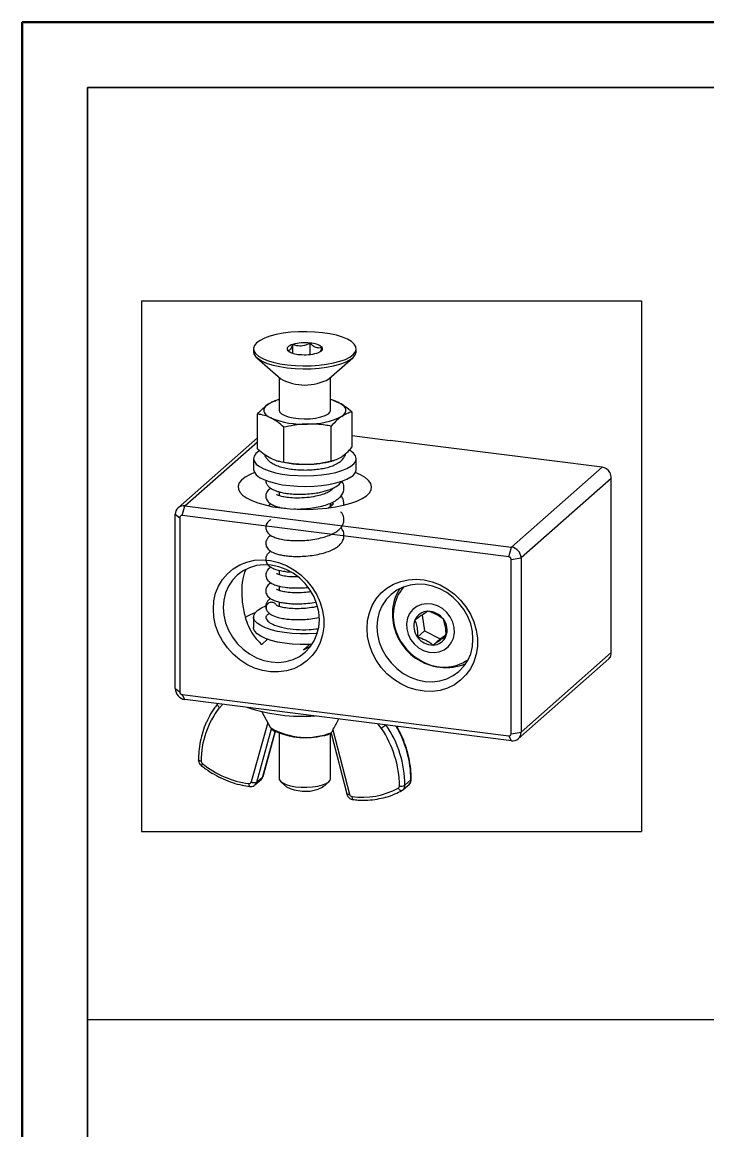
# Model space of a CAD drawing. Header units: millimetres. Extents: x 0 to 279, y 0 to 216.
# Drawn here: x 0 to 66.8, y 108 to 215.9 of the extents above; entities that cross this region are included whole.
import ezdxf

# ---------------------------------------------------------------- set-up
doc = ezdxf.new("R2010")
doc.units = ezdxf.units.MM
doc.layers.add('PAGE_BORDER', color=7, linetype='Continuous')
doc.layers.add('TITLE_BLOCK_BORDER', color=7, linetype='Continuous')

msp = doc.modelspace()

# ---------------------------------------------------------------- linework, layer by layer
at = {"color": 7, "linetype": 'Continuous', "lineweight": 50}
for p, q in [((0, 0), (0, 215.9)), ((0, 215.9), (279.4, 215.9))]:
    msp.add_line(p, q, dxfattribs=at)
at = {"color": 7, "linetype": 'Continuous', "lineweight": 25}
for p, q in [((28.04, 183.55), (28.04, 184.65)), ((22.53, 184.1), (22.53, 183.81)), ((25.84, 183.97), (26.01, 183.8)), ((26.35, 183.68), (26.35, 184.52)), ((32.53, 183.81), (32.53, 184.1)), ((22.85, 183.23), (25.19, 181.16)), ((29.87, 181.16), (32.21, 183.23)), ((25.03, 181.31), (25.03, 178.11)), ((30.03, 178.11), (30.03, 181.31)), ((24.92, 179.12), (24.69, 179.06)), ((30.24, 179.09), (30.14, 179.12)), ((30.24, 179.09), (30.85, 178.85)), ((22.92, 174.35), (22.92, 177.74)), ((32.14, 174.56), (32.14, 177.94)), ((25.49, 173.07), (25.49, 176.46)), ((30.1, 173.18), (30.1, 176.56)), ((22.92, 175.44), (15.18, 168.61)), ((32.14, 175.64), (35.84, 175.17)), ((56.47, 172.57), (35.84, 175.17)), ((22.53, 173.4), (22.53, 172.36)), ((24.82, 173.2), (24.92, 173.17)), ((30.14, 173.17), (30.37, 173.24)), ((32.53, 172.36), (32.53, 173.4)), ((56.47, 172.57), (47.65, 164.79)), ((57.37, 171.48), (48.58, 163.73)), ((57.37, 154.51), (57.37, 171.48)), ((25.03, 170.17), (25.03, 169.79)), ((30.03, 170.28), (30.03, 170.43)), ((30.17, 170.39), (30.06, 170.44)), ((15.58, 167.86), (15.84, 168.8)), ((15.84, 168.8), (47.65, 164.79)), ((25.03, 168.7), (25.03, 168.63)), ((30.03, 168.74), (30.03, 169.08)), ((14.91, 167.98), (15.34, 167.65)), ((14.91, 151.01), (14.91, 167.98)), ((15.34, 167.65), (15.34, 150.68)), ((47.38, 163.85), (15.58, 167.86)), ((47.38, 163.85), (47.65, 164.79)), ((47.61, 163.59), (48.58, 163.73)), ((47.61, 146.62), (47.61, 163.59)), ((48.58, 163.73), (48.58, 146.76)), ((25.03, 162.55), (25.03, 162.1)), ((25.03, 161.01), (25.03, 160.56)), ((25, 159.01), (25.03, 159.03)), ((25.03, 159.45), (25.03, 159)), ((22.53, 157.99), (22.53, 156.95)), ((38.94, 158.17), (39.18, 156.63)), ((39.18, 156.63), (38.5, 156.03)), ((39.18, 156.63), (40.69, 155.85)), ((23.9, 155.81), (23.33, 155.3)), ((40.69, 155.85), (40.01, 155.25)), ((40.69, 155.85), (41.27, 156.25)), ((27.4, 154.79), (27.98, 155.29)), ((27.4, 154.79), (28.09, 155.15)), ((57.37, 154.51), (48.58, 146.76)), ((48.31, 146.13), (57.13, 153.91)), ((14.91, 151.01), (15.34, 150.68)), ((15.58, 150.42), (47.38, 146.41)), ((15.84, 149.95), (15.58, 150.42)), ((47.65, 145.94), (15.84, 149.95)), ((23.34, 148.75), (24.15, 147.26)), ((23.45, 142.46), (24.65, 146.81)), ((30.25, 146.99), (31.86, 140.72)), ((25.03, 146.66), (25.03, 142.24)), ((30.03, 142.24), (30.03, 146.64)), ((30.09, 146.66), (31.61, 140.75)), ((47.65, 145.94), (47.38, 146.41)), ((47.61, 146.62), (48.58, 146.76)), ((22.66, 141.62), (22.67, 141.63)), ((22.67, 141.63), (23.26, 142.15)), ((23.43, 142.42), (22.84, 141.9)), ((25.19, 141.94), (25.75, 141.45)), ((29.31, 141.45), (29.87, 141.94)), ((37.08, 141.16), (37.67, 141.68)), ((37.86, 142.12), (37.27, 141.6))]:
    msp.add_line(p, q, dxfattribs=at)
at = {"color": 8, "linetype": 'Continuous', "lineweight": 25}
for p, q in [((15.84, 168.8), (22.92, 175.05)), ((23.91, 147.71), (22.31, 141.92)), ((22.84, 141.9), (24.27, 147.1)), ((24.64, 146.82), (23.43, 142.42))]:
    msp.add_line(p, q, dxfattribs=at)
at = {"color": 7, "linetype": 'Continuous', "lineweight": 25, "flags": 128}
for points in [[(24.12, 185.32), (23.59, 185.12), (23.16, 184.91), (22.83, 184.67), (22.62, 184.42), (22.53, 184.16), (22.57, 183.9), (22.72, 183.64), (23, 183.39), (23.38, 183.17), (23.87, 182.96), (24.45, 182.79), (25.1, 182.64), (25.82, 182.53), (26.57, 182.46), (27.35, 182.43), (28.14, 182.44), (28.91, 182.5), (29.64, 182.59), (30.32, 182.72), (30.94, 182.88), (31.47, 183.07), (31.9, 183.29), (32.23, 183.53), (32.44, 183.78), (32.53, 184.04), (32.49, 184.3), (32.34, 184.56), (32.06, 184.8), (31.68, 185.03), (31.19, 185.23), (30.61, 185.41), (29.96, 185.55), (29.24, 185.66), (28.49, 185.73), (27.71, 185.76), (26.92, 185.75), (26.16, 185.7), (25.42, 185.61), (24.74, 185.48), (24.12, 185.32)], [(22.53, 183.81), (22.57, 183.61), (22.72, 183.36), (23, 183.11), (23.38, 182.88), (23.87, 182.68), (24.45, 182.5), (25.1, 182.36), (25.82, 182.25), (26.57, 182.18), (27.35, 182.15), (28.14, 182.16), (28.91, 182.21), (29.64, 182.3), (30.32, 182.43), (30.94, 182.6), (31.47, 182.79), (31.9, 183.01), (32.23, 183.24), (32.44, 183.5), (32.53, 183.76), (32.53, 183.81)], [(26.35, 184.52), (26.19, 184.47), (26.06, 184.4), (25.96, 184.34), (25.87, 184.27), (25.82, 184.19), (25.8, 184.12), (25.81, 184.04), (25.84, 183.97)], [(28.71, 183.68), (28.87, 183.73), (29, 183.79), (29.11, 183.86), (29.19, 183.93), (29.24, 184), (29.26, 184.08), (29.25, 184.15), (29.22, 184.23)], [(23.94, 178.7), (23.74, 178.54), (23.61, 178.37), (23.54, 178.2), (23.54, 178.02), (23.61, 177.85), (23.74, 177.68), (23.95, 177.52), (24.21, 177.37)], [(31.12, 177.52), (31.32, 177.68), (31.45, 177.85), (31.52, 178.03), (31.52, 178.2), (31.45, 178.37), (31.32, 178.54), (31.12, 178.7), (30.85, 178.85)], [(25.03, 178.11), (25.07, 177.96), (25.24, 177.78), (25.52, 177.62), (25.91, 177.48), (26.38, 177.37), (26.91, 177.3), (27.47, 177.28), (28.04, 177.29), (28.58, 177.35)], [(28.58, 177.35), (29.09, 177.46), (29.51, 177.6), (29.82, 177.77), (29.99, 177.97), (30.03, 178.11)], [(23.12, 174.18), (23.04, 174.13), (22.75, 173.89), (22.58, 173.63), (22.53, 173.37), (22.61, 173.11), (22.8, 172.86), (23.11, 172.62), (23.53, 172.4), (24.05, 172.2), (24.66, 172.03), (25.33, 171.9), (26.06, 171.8), (26.83, 171.75), (27.61, 171.73), (28.39, 171.76), (29.15, 171.82), (29.87, 171.92), (30.54, 172.06), (31.12, 172.24), (31.62, 172.44), (32.02, 172.66), (32.02, 172.66)], [(32.02, 172.66), (32.31, 172.91), (32.48, 173.16), (32.53, 173.42), (32.46, 173.68), (32.26, 173.94), (31.95, 174.18), (31.85, 174.23)], [(22.62, 172.05), (22.19, 171.86), (21.72, 171.6), (21.37, 171.32), (21.14, 171.03), (21.04, 170.73), (21.06, 170.43), (21.2, 170.13), (21.47, 169.84), (21.86, 169.57), (22.36, 169.31), (22.96, 169.09), (23.65, 168.89), (24.41, 168.72), (25.23, 168.6)], [(22.53, 172.36), (22.53, 172.33), (22.61, 172.07), (22.8, 171.82), (23.11, 171.58), (23.53, 171.36), (24.05, 171.16), (24.66, 171), (25.33, 170.86), (26.06, 170.77), (26.83, 170.71), (27.61, 170.69), (28.39, 170.72), (29.15, 170.78), (29.87, 170.89), (30.54, 171.03), (31.12, 171.2), (31.62, 171.4), (32.02, 171.63)], [(25.23, 168.6), (26.1, 168.51), (27, 168.47), (27.9, 168.46), (28.8, 168.5), (29.68, 168.58), (30.51, 168.7), (31.29, 168.86), (31.99, 169.05), (32.6, 169.27), (33.12, 169.52), (33.53, 169.79), (33.82, 170.08), (33.99, 170.37), (34.03, 170.67), (33.95, 170.98), (33.74, 171.27), (33.41, 171.55), (32.96, 171.81), (32.44, 172.05)], [(18.62, 158.76), (18.67, 159.54), (18.84, 160.29), (19.13, 160.99), (19.51, 161.64), (19.99, 162.2), (20.55, 162.68), (21.19, 163.06), (21.89, 163.33), (22.63, 163.5), (23.41, 163.54), (24.19, 163.47), (24.97, 163.29), (25.73, 162.99), (26.45, 162.59), (27.12, 162.09), (27.73, 161.51), (28.25, 160.86), (28.69, 160.14), (29.02, 159.38), (29.25, 158.6), (29.36, 157.8), (29.36, 157.01), (29.25, 156.24), (29.02, 155.51), (28.69, 154.83), (28.25, 154.23), (27.73, 153.71), (27.12, 153.28), (26.45, 152.95), (25.73, 152.73), (24.97, 152.63), (24.19, 152.64), (23.41, 152.76), (22.63, 153.01), (21.89, 153.35), (21.19, 153.8), (20.55, 154.35), (19.99, 154.97), (19.51, 155.65), (19.13, 156.39), (18.84, 157.17), (18.67, 157.96), (18.62, 158.76)], [(19.58, 158.9), (19.64, 158.16), (19.81, 157.42), (20.09, 156.7), (20.48, 156.02), (20.95, 155.4), (21.51, 154.85), (22.14, 154.38), (22.81, 154.01), (23.53, 153.75), (24.26, 153.6), (24.99, 153.56), (25.71, 153.65), (26.38, 153.85), (27.01, 154.15), (27.57, 154.56), (28.04, 155.07), (28.43, 155.65), (28.71, 156.3), (28.88, 156.99), (28.94, 157.72), (28.88, 158.47), (28.71, 159.21), (28.43, 159.93), (28.04, 160.61), (27.57, 161.23), (27.01, 161.78), (26.38, 162.25), (25.71, 162.61), (24.99, 162.88), (24.26, 163.03), (23.53, 163.06), (22.81, 162.98), (22.14, 162.78), (21.51, 162.47), (20.95, 162.06), (20.48, 161.56), (20.09, 160.98), (19.81, 160.33), (19.64, 159.63), (19.58, 158.9)], [(33.58, 156.87), (33.64, 157.65), (33.81, 158.4), (34.09, 159.11), (34.48, 159.75), (34.96, 160.32), (35.52, 160.79), (36.16, 161.17), (36.86, 161.45), (37.6, 161.61), (38.37, 161.66), (39.16, 161.59), (39.94, 161.4), (40.7, 161.11), (41.42, 160.7), (42.09, 160.21), (42.69, 159.63), (43.22, 158.97), (43.65, 158.26), (43.99, 157.5), (44.21, 156.71), (44.33, 155.91), (44.33, 155.12), (44.21, 154.35), (43.99, 153.62), (43.65, 152.95), (43.22, 152.34), (42.69, 151.82), (42.09, 151.39), (41.42, 151.06), (40.7, 150.84), (39.94, 150.74), (39.16, 150.75), (38.37, 150.88), (37.6, 151.12), (36.86, 151.47), (36.16, 151.92), (35.52, 152.46), (34.96, 153.08), (34.48, 153.77), (34.09, 154.51), (33.81, 155.28), (33.64, 156.07), (33.58, 156.87)], [(34.55, 157.02), (34.61, 156.27), (34.78, 155.53), (35.06, 154.81), (35.44, 154.13), (35.92, 153.51), (36.48, 152.96), (37.1, 152.49), (37.78, 152.13), (38.5, 151.86), (39.23, 151.71), (39.96, 151.68), (40.67, 151.76), (41.35, 151.96), (41.98, 152.27), (42.53, 152.68), (43.01, 153.18), (43.39, 153.76), (43.68, 154.41), (43.85, 155.11), (43.9, 155.84), (43.85, 156.58), (43.68, 157.32), (43.39, 158.04), (43.01, 158.72), (42.53, 159.34), (41.98, 159.89), (41.35, 160.36), (40.67, 160.73), (39.96, 160.99), (39.23, 161.14), (38.5, 161.18), (37.78, 161.09), (37.1, 160.9), (36.48, 160.59), (35.92, 160.18), (35.44, 159.67), (35.06, 159.09), (34.78, 158.44), (34.61, 157.75), (34.55, 157.02)], [(28.73, 156.37), (28.64, 156.37), (27.86, 156.33), (27.08, 156.33), (26.3, 156.38), (25.56, 156.46), (24.87, 156.58), (24.24, 156.74), (23.69, 156.93), (23.24, 157.14), (22.89, 157.37), (22.65, 157.62), (22.54, 157.88), (22.55, 158.14), (22.68, 158.4), (22.94, 158.65), (23.3, 158.88), (23.72, 159.07)], [(42.07, 156.97), (41.93, 157.49), (41.68, 157.99), (41.34, 158.43), (40.92, 158.8), (40.44, 159.07), (39.92, 159.23), (39.4, 159.27), (38.89, 159.19), (38.43, 159), (38.04, 158.71), (37.73, 158.32), (37.52, 157.86), (37.42, 157.35), (37.45, 156.82), (37.58, 156.3), (37.83, 155.8), (38.17, 155.36), (38.6, 154.99), (39.08, 154.72), (39.59, 154.56), (40.12, 154.52), (40.62, 154.6), (41.08, 154.79), (41.48, 155.08), (41.79, 155.47), (42, 155.93), (42.09, 156.44), (42.07, 156.97)], [(28.22, 155.3), (27.86, 155.29), (27.08, 155.29), (26.3, 155.34), (25.56, 155.42), (24.87, 155.54), (24.24, 155.7), (23.69, 155.89), (23.24, 156.1), (22.89, 156.34), (22.65, 156.59), (22.54, 156.84), (22.53, 156.95)], [(57.13, 153.91), (57.17, 153.95), (57.24, 154.03)], [(24.15, 147.26), (24.16, 147.25), (24.2, 147.19)], [(25.03, 142.24), (25.04, 142.17), (25.14, 141.99), (25.37, 141.82), (25.7, 141.67), (26.13, 141.55), (26.62, 141.46), (27.16, 141.41), (27.72, 141.41), (28.27, 141.44), (28.78, 141.52), (29.23, 141.63)], [(29.31, 141.45), (29.14, 141.34), (28.83, 141.21)], [(29.23, 141.63), (29.6, 141.77), (29.86, 141.93), (30, 142.11), (30.03, 142.24)], [(36.62, 141.32), (36.67, 141.25), (36.72, 141.19), (36.77, 141.14), (36.82, 141.1), (36.87, 141.08), (36.91, 141.07), (36.95, 141.07), (36.99, 141.09)], [(37.09, 141.17), (37.05, 141.13), (36.99, 141.09)]]:
    msp.add_lwpolyline(points, dxfattribs=at)
at = {"color": 8, "linetype": 'Continuous', "lineweight": 25, "flags": 128}
for points in [[(19.22, 149.15), (19.16, 149.21), (19.11, 149.27), (19.07, 149.33), (19.04, 149.38), (19.02, 149.44), (19.02, 149.48), (19.03, 149.52), (19.04, 149.54)], [(19.22, 149.15), (19.51, 149.47), (19.52, 149.48)], [(34.96, 147.17), (34.66, 147.56), (34.65, 147.58)], [(17.44, 143.95), (17.37, 143.96), (17.3, 143.98), (17.25, 144), (17.21, 144.02), (17.18, 144.05), (17.17, 144.07), (17.17, 144.08)], [(22.06, 141.76), (22.07, 141.69), (22.07, 141.62), (22.09, 141.56), (22.11, 141.52), (22.13, 141.49), (22.15, 141.48), (22.16, 141.48)], [(23.43, 142.42), (23.45, 142.45), (23.45, 142.46)], [(37.86, 142.12), (37.88, 142.15), (37.89, 142.17)], [(31.86, 140.72), (31.79, 140.71), (31.73, 140.71), (31.68, 140.71), (31.64, 140.72), (31.62, 140.73), (31.61, 140.75)], [(32.11, 140.49), (32.12, 140.42), (32.13, 140.35), (32.14, 140.3), (32.16, 140.25), (32.18, 140.23), (32.2, 140.21), (32.21, 140.21)]]:
    msp.add_lwpolyline(points, dxfattribs=at)
at = {"color": 7, "linetype": 'Continuous', "lineweight": 25}
for centre, radius, start, end in [((27.53, 180.17), 4.51, 83.5627, 105.2086), ((28.06, 182.84), 1.81, 49.9874, 90.6187), ((27, 185.35), 1.81, 229.9874, 270.6187), ((27.53, 188.03), 4.51, 263.5627, 285.2086), ((27.53, 185.48), 4.91, 241.5349, 298.4651), ((25.94, 175.43), 3.83, 103.6875, 121.4245), ((28.88, 174.69), 4.61, 64.6003, 75.5104), ((27.32, 185.11), 8.35, 248.1071, 273.2815), ((28.02, 183.6), 6.82, 268.1299, 297.0493), ((27.45, 182.81), 9.96, 255.3122, 272.0066), ((27.71, 182.24), 9.39, 270.5405, 284.9971), ((31.59, 172.47), 0.951, 297.2778, 353.1791), ((56.31, 171.5), 1.09, 31.3817, 81.8231), ((15.72, 168), 0.814, 81.3986, 181.4206), ((15.55, 167.66), 0.203, 81.3986, 181.4206), ((47.49, 163.71), 1.09, 1.0587, 81.7605), ((47.34, 163.58), 0.273, 1.0587, 81.7605), ((40.43, 158.12), 4.3, 139.3998, 201.6319), ((40.34, 158.39), 4.28, 146.6551, 180.6039), ((24.41, 153.66), 5.04, 110.0348, 122.1571), ((41.26, 158.26), 5.2, 179.1491, 291.9365), ((39.87, 157.08), 1.73, 159.8348, 217.3925), ((39.53, 157.16), 1.38, 90.8408, 158.0399), ((39.52, 156.71), 1.83, 35.0909, 90.3236), ((39.65, 156.71), 1.73, 339.8348, 37.3925), ((41.4, 158.35), 5.29, 200.0268, 242.7924), ((40, 157.08), 1.83, 215.0909, 270.3236), ((39.99, 156.63), 1.38, 270.8408, 338.0399), ((41.06, 157.32), 4.22, 240.5255, 304.0813), ((16, 151.03), 1.09, 181.0587, 261.7605), ((15.62, 150.69), 0.273, 181.0587, 261.7605), ((25.66, 144.05), 8.22, 141.6066, 180.6891), ((27.36, 165.91), 17.6, 251.8428, 273.7957), ((26.55, 141.42), 10.19, 0.5558, 34.3499), ((26.65, 141.5), 10.63, 0.5558, 34.3499), ((27.58, 153.72), 7.48, 247.9796, 283.1868), ((47.41, 146.61), 0.203, 261.3986, 1.4206), ((47.77, 146.74), 0.814, 261.3986, 1.4206), ((17.74, 143.95), 0.302, 181.0005, 231.6392), ((23.27, 150.71), 9.03, 230.741, 262.3242), ((22.1, 141.98), 0.225, 261.1765, 344.6619), ((22.6, 142.47), 0.612, 242.5696, 293.2347), ((27.57, 144.99), 3.98, 242.7728, 288.308), ((36.51, 141.51), 0.227, 299.7294, 1.3293), ((36.89, 142.32), 0.82, 259.2261, 297.8883), ((32.16, 140.8), 0.305, 194.4541, 261.6106), ((33.11, 147.8), 7.37, 262.2127, 298.4348)]:
    msp.add_arc(centre, radius, start, end, dxfattribs=at)
at = {"color": 8, "linetype": 'Continuous', "lineweight": 25}
for centre, radius, start, end in [((27.66, 153.15), 6.89, 239.8597, 291.086), ((32.62, 150.99), 4.48, 301.4765, 308.4481), ((27.3, 142.03), 10.56, 0.5036, 30.2945), ((17.9, 143.38), 0.483, 136.0961, 163.1111), ((22.3, 142.05), 0.556, 311.5893, 345.0302), ((22.89, 142.57), 0.556, 311.5893, 345.0302), ((36.7, 141.59), 0.575, 313.0498, 1.1492), ((37.28, 142.11), 0.581, 312.233, 0.9027)]:
    msp.add_arc(centre, radius, start, end, dxfattribs=at)
at = {"color": 7, "linetype": 'Continuous', "lineweight": 25}
for centre, start_param, end_param in [((56.64, 171.78), 4.147684, 4.745094), ((56.64, 154.81), 3.550273, 4.147684)]:
    msp.add_ellipse(centre, major_axis=(-0.391, 0.956), ratio=0.646291, start_param=start_param, end_param=end_param, dxfattribs=at)
for points, knots in [([(28.04, 184.65), (27.8, 184.53), (27.38, 184.34), (26.78, 184.36), (26.48, 184.47), (26.35, 184.52)], [0, 0, 0, 0, 0.4391165, 0.7513669, 1, 1, 1, 1]), ([(29.22, 184.23), (29.15, 184.21), (28.96, 184.15), (28.62, 184.19), (28.28, 184.41), (28.1, 184.59), (28.04, 184.65)], [0, 0, 0, 0, 0.180942, 0.506293, 0.843975, 1, 1, 1, 1]), ([(26.35, 184.52), (26.28, 184.34), (26.15, 184.04), (25.97, 183.92), (25.88, 183.95), (25.84, 183.97)], [0, 0, 0, 0, 0.4391165, 0.7513669, 1, 1, 1, 1]), ([(29.01, 183.82), (29.04, 183.85), (29.11, 183.94), (29.18, 184.12), (29.22, 184.23)], [0, 0, 0, 0, 0.394371, 1, 1, 1, 1]), ([(22.92, 177.74), (23.09, 177.93), (23.42, 178.31), (23.77, 178.57), (23.94, 178.7)], [0, 0, 0, 0, 0.49696, 1, 1, 1, 1]), ([(23.94, 178.7), (24.1, 178.8), (24.35, 178.96), (24.6, 179.02), (24.69, 179.04)], [0, 0, 0, 0, 0.625589, 1, 1, 1, 1]), ([(30.85, 178.85), (31.05, 178.74), (31.49, 178.5), (31.91, 178.14), (32.14, 177.94)], [0, 0, 0, 0, 0.461748, 1, 1, 1, 1]), ([(24.21, 177.37), (24.01, 177.46), (23.57, 177.65), (23.15, 177.7), (22.92, 177.74)], [0, 0, 0, 0, 0.461748, 1, 1, 1, 1]), ([(25.49, 176.46), (25.28, 176.64), (24.86, 177), (24.43, 177.25), (24.21, 177.37)], [0, 0, 0, 0, 0.49696, 1, 1, 1, 1]), ([(31.12, 177.52), (30.96, 177.4), (30.62, 177.15), (30.28, 176.76), (30.1, 176.56)], [0, 0, 0, 0, 0.461748, 1, 1, 1, 1]), ([(32.14, 177.94), (31.97, 177.9), (31.64, 177.83), (31.29, 177.63), (31.12, 177.52)], [0, 0, 0, 0, 0.49696, 1, 1, 1, 1]), ([(27.8, 176.78), (27.33, 176.75), (26.56, 176.7), (25.8, 176.53), (25.49, 176.46)], [0, 0, 0, 0, 0.598328, 1, 1, 1, 1]), ([(30.1, 176.56), (29.91, 176.6), (29.15, 176.74), (28.38, 176.76), (27.8, 176.78)], [0, 0, 0, 0, 0.254987, 1, 1, 1, 1]), ([(22.92, 174.35), (23.13, 174.17), (23.56, 173.81), (23.99, 173.56), (24.21, 173.44)], [0, 0, 0, 0, 0.49696, 1, 1, 1, 1]), ([(23.6, 173.81), (23.63, 173.73), (23.7, 173.54), (23.9, 173.29), (24.17, 173.05), (24.54, 172.83), (25.01, 172.64), (25.56, 172.49), (26.16, 172.38), (26.79, 172.31), (27.44, 172.29), (28.08, 172.3), (28.71, 172.36), (29.31, 172.45), (29.87, 172.58), (30.38, 172.76), (30.8, 172.99), (31.13, 173.24), (31.35, 173.53), (31.48, 173.76), (31.49, 173.88), (31.49, 173.89)], [0, 0, 0, 0, 0.03259, 0.075344, 0.122419, 0.177515, 0.240964, 0.304839, 0.366439, 0.426608, 0.48607, 0.545311, 0.604681, 0.664512, 0.725352, 0.788082, 0.854232, 0.907773, 0.953597, 0.996229, 1, 1, 1, 1]), ([(31.12, 173.59), (31.28, 173.71), (31.62, 173.97), (31.96, 174.35), (32.14, 174.56)], [0, 0, 0, 0, 0.461748, 1, 1, 1, 1]), ([(24.21, 173.44), (24.41, 173.35), (24.84, 173.16), (25.26, 173.1), (25.49, 173.07)], [0, 0, 0, 0, 0.461748, 1, 1, 1, 1]), ([(25.49, 173.07), (25.8, 173.02), (26.56, 172.88), (27.33, 172.86), (27.8, 172.85)], [0, 0, 0, 0, 0.401672, 1, 1, 1, 1]), ([(27.8, 172.85), (28.09, 172.87), (28.66, 172.9), (29.33, 173.01), (29.81, 173.11), (30.01, 173.15), (30.1, 173.18)], [0, 0, 0, 0, 0.370945, 0.745202, 0.872566, 1, 1, 1, 1]), ([(30.1, 173.18), (30.27, 173.21), (30.6, 173.29), (30.95, 173.49), (31.12, 173.59)], [0, 0, 0, 0, 0.49696, 1, 1, 1, 1]), ([(23.82, 170.93), (23.81, 170.96), (23.76, 171.03), (23.74, 171.16), (23.76, 171.25), (23.76, 171.29)], [0, 0, 0, 0, 0.2642755, 0.7150181, 1, 1, 1, 1]), ([(23.82, 170.93), (23.88, 170.84), (23.99, 170.66), (24.3, 170.45), (24.62, 170.3), (24.95, 170.19), (25.26, 170.11), (25.58, 170.04), (26.01, 169.98), (26.61, 169.93), (27.38, 169.93), (28.14, 169.98), (28.78, 170.07), (29.3, 170.19), (29.77, 170.32), (30.25, 170.51), (30.68, 170.75), (30.97, 170.98), (31.08, 171.14), (31.12, 171.19)], [0, 0, 0, 0, 0.074596, 0.139919, 0.194489, 0.238347, 0.281062, 0.315775, 0.356241, 0.427913, 0.51248, 0.592852, 0.659934, 0.713782, 0.767219, 0.830647, 0.90356, 0.971169, 1, 1, 1, 1]), ([(26.46, 168.51), (26.56, 168.5), (26.89, 168.49), (27.5, 168.51), (28.27, 168.59), (29.02, 168.73), (29.7, 168.92), (30.28, 169.16), (30.73, 169.44), (31.08, 169.77), (31.32, 170.19), (31.36, 170.67), (31.26, 171.03), (31.13, 171.18), (31.12, 171.19)], [0, 0, 0, 0, 0.040799, 0.131561, 0.229731, 0.330708, 0.428342, 0.522896, 0.614695, 0.703939, 0.792681, 0.889609, 0.988071, 1, 1, 1, 1]), ([(24.21, 170.53), (24.16, 170.49), (24.03, 170.41), (23.87, 170.24), (23.76, 170.03), (23.71, 169.81), (23.74, 169.5), (23.94, 169.18), (24.26, 168.95), (24.77, 168.73), (25.26, 168.61), (25.65, 168.57), (25.67, 168.57)], [0, 0, 0, 0, 0.066869, 0.147064, 0.226711, 0.282394, 0.351222, 0.493469, 0.627195, 0.753558, 0.983161, 1, 1, 1, 1]), ([(30.27, 170.54), (30.27, 170.53), (30.28, 170.52), (30.27, 170.52), (30.23, 170.44), (30.08, 170.3), (29.79, 170.12), (29.35, 169.93), (28.73, 169.76), (27.92, 169.61), (27, 169.55), (26.15, 169.57), (25.5, 169.66), (25.1, 169.76), (24.88, 169.84), (24.78, 169.89), (24.76, 169.91), (24.76, 169.9), (24.76, 169.9)], [0, 0, 0, 0, 0.005754, 0.0533, 0.115958, 0.180681, 0.243316, 0.313858, 0.396622, 0.491595, 0.598514, 0.707342, 0.79784, 0.869249, 0.921659, 0.956879, 0.995749, 1, 1, 1, 1]), ([(31.32, 168.89), (31.32, 169.04), (31.32, 169.35), (31.17, 169.65), (31.04, 169.76), (31.04, 169.77)], [0, 0, 0, 0, 0.485068, 0.9969003, 1, 1, 1, 1]), ([(24.23, 169), (24.21, 168.99), (24.12, 168.94), (24.04, 168.87), (23.99, 168.82)], [0, 0, 0, 0, 0.210019, 1, 1, 1, 1]), ([(30.17, 169.13), (30.19, 169.12), (30.25, 169.07), (30.27, 169.02), (30.28, 168.99), (30.27, 168.99), (30.26, 168.94), (30.15, 168.82), (30, 168.7), (29.86, 168.63), (29.83, 168.62)], [0, 0, 0, 0, 0.059711, 0.189372, 0.311822, 0.435406, 0.596568, 0.782792, 0.962071, 1, 1, 1, 1]), ([(30.17, 168.86), (30.17, 168.86), (30.13, 168.88), (30.08, 168.9), (30.03, 168.92)], [0, 0, 0, 0, 0.128596, 1, 1, 1, 1]), ([(24.23, 167.46), (24.18, 167.43), (24.06, 167.36), (23.9, 167.2), (23.74, 166.95), (23.69, 166.56), (23.88, 166.16), (24.2, 165.91), (24.57, 165.73), (25.15, 165.56), (25.85, 165.45), (26.65, 165.41), (27.35, 165.42), (28.12, 165.49), (28.88, 165.62), (29.58, 165.81), (30.18, 166.04), (30.66, 166.31), (31.02, 166.62), (31.29, 167.03), (31.37, 167.5), (31.27, 167.94), (31.09, 168.15), (31.02, 168.22)], [0, 0, 0, 0, 0.021203, 0.051156, 0.079324, 0.121272, 0.17394, 0.223456, 0.270365, 0.31438, 0.397321, 0.44301, 0.492698, 0.546485, 0.602792, 0.657403, 0.710265, 0.761558, 0.811385, 0.860311, 0.913178, 0.968559, 1, 1, 1, 1]), ([(24.22, 165.92), (24.22, 165.92), (24.06, 165.84), (23.88, 165.66), (23.7, 165.27), (23.74, 164.84), (24.01, 164.5), (24.34, 164.29), (24.75, 164.13), (25.2, 164.02), (25.7, 163.94), (26.27, 163.89), (26.93, 163.87), (27.66, 163.91), (28.43, 164), (29.18, 164.15), (29.84, 164.36), (30.39, 164.61), (30.82, 164.89), (31.14, 165.24), (31.35, 165.68), (31.34, 166.17), (31.2, 166.52), (31.06, 166.66), (31.03, 166.68)], [0, 0, 0, 0, 0.0002269, 0.0608648, 0.0924035, 0.1414901, 0.1929858, 0.2415855, 0.2873747, 0.3303854, 0.3712697, 0.4147209, 0.4621411, 0.5136071, 0.5691723, 0.6250363, 0.6790511, 0.7313813, 0.7821971, 0.8315687, 0.8815468, 0.936538, 0.9901354, 1, 1, 1, 1]), ([(24.23, 164.38), (24.2, 164.36), (24.02, 164.26), (23.8, 164.02), (23.68, 163.57), (23.83, 163.14), (24.14, 162.87), (24.6, 162.63), (25.22, 162.47), (25.79, 162.39), (26.03, 162.37), (26.09, 162.37)], [0, 0, 0, 0, 0.038111, 0.182733, 0.277924, 0.408066, 0.532341, 0.65014, 0.864129, 0.966575, 1, 1, 1, 1]), ([(21.79, 162.59), (21.78, 162.58), (21.69, 162.44), (21.58, 162.1), (21.43, 161.48), (21.36, 160.58), (21.41, 159.57), (21.54, 158.7), (21.73, 157.9), (22.03, 157.06), (22.52, 156.12), (23.03, 155.6), (23.33, 155.3)], [0, 0, 0, 0, 0.006228, 0.092198, 0.180136, 0.310336, 0.440879, 0.525672, 0.612833, 0.726928, 0.844308, 1, 1, 1, 1]), ([(24.22, 162.84), (24.16, 162.8), (24.03, 162.72), (23.87, 162.54), (23.72, 162.26), (23.71, 161.85), (23.95, 161.48), (24.27, 161.25), (24.78, 161.03), (25.42, 160.89), (26.16, 160.82), (26.79, 160.8), (27.36, 160.81), (27.71, 160.85), (27.82, 160.86)], [0, 0, 0, 0, 0.051764, 0.107604, 0.163691, 0.251354, 0.350395, 0.443431, 0.531304, 0.691255, 0.772325, 0.860911, 0.957155, 1, 1, 1, 1]), ([(26.81, 161.88), (26.58, 161.88), (26.09, 161.88), (25.52, 161.96), (25.11, 162.06), (24.89, 162.15), (24.78, 162.2), (24.76, 162.22), (24.76, 162.21), (24.76, 162.21)], [0, 0, 0, 0, 0.21361, 0.455792, 0.647311, 0.788386, 0.883146, 0.985772, 1, 1, 1, 1]), ([(24.23, 161.3), (24.21, 161.29), (24.11, 161.24), (23.97, 161.12), (23.8, 160.91), (23.68, 160.57), (23.78, 160.14), (24.08, 159.83), (24.42, 159.64), (24.84, 159.49), (25.31, 159.38), (25.82, 159.31), (26.4, 159.26), (27.08, 159.26), (27.82, 159.31), (28.35, 159.37), (28.6, 159.42), (28.6, 159.42)], [0, 0, 0, 0, 0.015097, 0.068357, 0.116932, 0.176615, 0.264695, 0.351573, 0.433785, 0.511092, 0.583789, 0.654032, 0.729987, 0.812788, 0.902576, 0.998856, 1, 1, 1, 1]), ([(24.19, 159.79), (24.19, 159.79), (24.11, 159.74), (23.98, 159.62), (23.8, 159.39), (23.69, 159.07), (23.75, 158.82), (23.78, 158.69)], [0, 0, 0, 0, 0.009254, 0.19651, 0.421834, 0.694965, 1, 1, 1, 1]), ([(28.13, 160.43), (27.9, 160.4), (27.35, 160.33), (26.5, 160.32), (25.75, 160.38), (25.25, 160.48), (24.96, 160.58), (24.81, 160.64), (24.76, 160.68), (24.77, 160.67), (24.77, 160.66)], [0, 0, 0, 0, 0.151917, 0.361453, 0.547098, 0.697018, 0.811169, 0.890065, 0.955209, 1, 1, 1, 1]), ([(24.27, 159.41), (24.22, 159.4), (24.11, 159.39), (23.96, 159.31), (23.84, 159.19), (23.76, 159.04), (23.74, 158.87), (23.75, 158.75), (23.79, 158.69), (23.79, 158.68)], [0, 0, 0, 0, 0.145023, 0.328517, 0.473652, 0.633783, 0.802628, 0.971473, 1, 1, 1, 1]), ([(24.76, 159.12), (24.74, 159.15), (24.7, 159.23), (24.58, 159.33), (24.44, 159.4), (24.32, 159.41), (24.27, 159.41)], [0, 0, 0, 0, 0.2003817, 0.4453987, 0.7551731, 1, 1, 1, 1]), ([(28.75, 159), (28.74, 159), (28.51, 158.94), (27.97, 158.86), (27.16, 158.78), (26.35, 158.79), (25.65, 158.85), (25.13, 158.96), (24.88, 159.05), (24.78, 159.09), (24.77, 159.1), (24.77, 159.11)], [0, 0, 0, 0, 0.006168, 0.139742, 0.285886, 0.437127, 0.584842, 0.7278, 0.86693, 0.931681, 1, 1, 1, 1]), ([(23.75, 157.84), (23.75, 157.9), (23.76, 158.01), (23.84, 158.15), (23.95, 158.27), (24.05, 158.31), (24.09, 158.33)], [0, 0, 0, 0, 0.271097, 0.528201, 0.761237, 1, 1, 1, 1]), ([(23.75, 157.84), (23.82, 157.73), (23.96, 157.49), (24.57, 157.17), (25.49, 156.9), (26.67, 156.75), (27.84, 156.72), (28.51, 156.81), (28.8, 156.84)], [0, 0, 0, 0, 0.157361, 0.314801, 0.500308, 0.683656, 0.867342, 1, 1, 1, 1]), ([(23.79, 158.68), (23.84, 158.59), (23.95, 158.41), (24.32, 158.15), (24.84, 157.95), (25.46, 157.82), (26.04, 157.75), (26.67, 157.72), (27.37, 157.73), (28.14, 157.8), (28.64, 157.89), (28.9, 157.94)], [0, 0, 0, 0, 0.1067047, 0.201232, 0.3536384, 0.4625153, 0.5534751, 0.6528794, 0.7609243, 0.877895, 1, 1, 1, 1]), ([(39.51, 158.54), (39.36, 158.45), (39.12, 158.29), (38.64, 157.96), (38.37, 157.76), (38.25, 157.67)], [0, 0, 0, 0, 0.439117, 0.751367, 1, 1, 1, 1]), ([(38.25, 157.67), (38.28, 157.6), (38.36, 157.37), (38.47, 156.92), (38.5, 156.42), (38.5, 156.12), (38.5, 156.03)], [0, 0, 0, 0, 0.180942, 0.506293, 0.843975, 1, 1, 1, 1]), ([(41.02, 157.76), (40.84, 157.9), (40.53, 158.15), (39.97, 158.4), (39.65, 158.5), (39.51, 158.54)], [0, 0, 0, 0, 0.439117, 0.751367, 1, 1, 1, 1]), ([(41.27, 156.12), (41.27, 156.21), (41.28, 156.5), (41.24, 157), (41.13, 157.46), (41.05, 157.68), (41.02, 157.76)], [0, 0, 0, 0, 0.1560255, 0.4937074, 0.8190578, 1, 1, 1, 1]), ([(38.5, 156.03), (38.75, 155.95), (39.18, 155.81), (39.69, 155.51), (39.91, 155.33), (40.01, 155.25)], [0, 0, 0, 0, 0.439117, 0.751367, 1, 1, 1, 1]), ([(40.01, 155.25), (40.22, 155.41), (40.59, 155.67), (41.02, 155.96), (41.19, 156.07), (41.27, 156.12)], [0, 0, 0, 0, 0.439117, 0.751367, 1, 1, 1, 1]), ([(19.04, 149.54), (18.94, 149.41), (18.64, 149.03), (18.27, 148.45), (18.06, 147.98), (17.97, 147.79)], [0, 0, 0, 0, 0.247939, 0.707316, 1, 1, 1, 1]), ([(30.25, 146.99), (30.27, 147.01), (30.47, 147.37), (30.67, 147.73), (30.85, 148.05)], [0, 0, 0, 0, 0.074908, 1, 1, 1, 1]), ([(17.97, 147.79), (17.92, 147.69), (17.73, 147.3), (17.5, 146.57), (17.28, 145.63), (17.18, 144.79), (17.18, 144.27), (17.17, 144.08)], [0, 0, 0, 0, 0.092294, 0.34655, 0.601017, 0.855709, 1, 1, 1, 1]), ([(24.22, 147.16), (24.24, 147.14), (24.3, 147.03), (24.46, 146.91), (24.63, 146.82), (24.69, 146.79)], [0, 0, 0, 0, 0.158085, 0.684579, 1, 1, 1, 1]), ([(30.25, 146.99), (30.23, 146.95), (30.18, 146.85), (30.15, 146.77), (30.13, 146.72)], [0, 0, 0, 0, 0.419373, 1, 1, 1, 1]), ([(37.89, 142.17), (37.89, 142.35), (37.88, 142.86), (37.78, 143.71), (37.57, 144.72), (37.26, 145.7), (36.9, 146.59), (36.6, 147.12), (36.47, 147.35)], [0, 0, 0, 0, 0.1013494, 0.2905381, 0.479852, 0.6692706, 0.8587728, 1, 1, 1, 1]), ([(29.35, 146.43), (29.51, 146.47), (29.78, 146.53), (30, 146.62), (30.09, 146.66)], [0, 0, 0, 0, 0.572886, 1, 1, 1, 1]), ([(30.1, 146.66), (30.1, 146.66), (30.11, 146.66), (30.13, 146.69), (30.13, 146.71), (30.13, 146.72)], [0, 0, 0, 0, 0.423834, 0.921124, 1, 1, 1, 1]), ([(17.17, 144.08), (17.18, 144.01), (17.19, 143.86), (17.29, 143.66), (17.4, 143.56), (17.44, 143.52)], [0, 0, 0, 0, 0.327484, 0.723924, 1, 1, 1, 1]), ([(17.44, 143.52), (17.58, 143.41), (17.98, 143.1), (18.69, 142.65), (19.57, 142.2), (20.48, 141.84), (21.35, 141.6), (21.91, 141.52), (22.16, 141.48)], [0, 0, 0, 0, 0.1002141, 0.2877902, 0.4754362, 0.6630515, 0.8506102, 1, 1, 1, 1]), ([(22.16, 141.48), (22.23, 141.48), (22.38, 141.47), (22.56, 141.53), (22.63, 141.61), (22.65, 141.63)], [0, 0, 0, 0, 0.400246, 0.836576, 1, 1, 1, 1]), ([(23.25, 142.16), (23.29, 142.19), (23.39, 142.27), (23.43, 142.39), (23.45, 142.46)], [0, 0, 0, 0, 0.39634, 1, 1, 1, 1]), ([(37.66, 141.69), (37.69, 141.7), (37.78, 141.77), (37.87, 141.94), (37.88, 142.09), (37.89, 142.17)], [0, 0, 0, 0, 0.16198, 0.597087, 1, 1, 1, 1]), ([(31.61, 140.75), (31.63, 140.68), (31.68, 140.54), (31.85, 140.35), (32.04, 140.24), (32.17, 140.22), (32.21, 140.21)], [0, 0, 0, 0, 0.239235, 0.544596, 0.863486, 1, 1, 1, 1]), ([(32.21, 140.21), (32.38, 140.19), (32.86, 140.14), (33.65, 140.14), (34.55, 140.23), (35.13, 140.37), (35.41, 140.44)], [0, 0, 0, 0, 0.154233, 0.441578, 0.728843, 1, 1, 1, 1]), ([(35.41, 140.44), (35.42, 140.44), (35.73, 140.51), (36.26, 140.72), (36.75, 140.97), (36.97, 141.08)], [0, 0, 0, 0, 0.029273, 0.560279, 1, 1, 1, 1])]:
    msp.add_open_spline(points, degree=3, knots=knots, dxfattribs=at)
at = {"layer": 'PAGE_BORDER', "lineweight": 35}
for p, q in [((6.35, 209.55), (273.05, 209.55)), ((6.35, 6.35), (6.35, 209.55))]:
    msp.add_line(p, q, dxfattribs=at)
at = {"layer": 'TITLE_BLOCK_BORDER'}
for p, q in [((11.63, 188.78), (60.31, 188.78)), ((11.63, 188.78), (11.63, 137.09)), ((60.31, 188.78), (60.31, 137.09)), ((11.63, 137.09), (60.31, 137.09)), ((273.15, 118.77), (6.34, 118.77))]:
    msp.add_line(p, q, dxfattribs=at)

doc.saveas('drawing.dxf')
